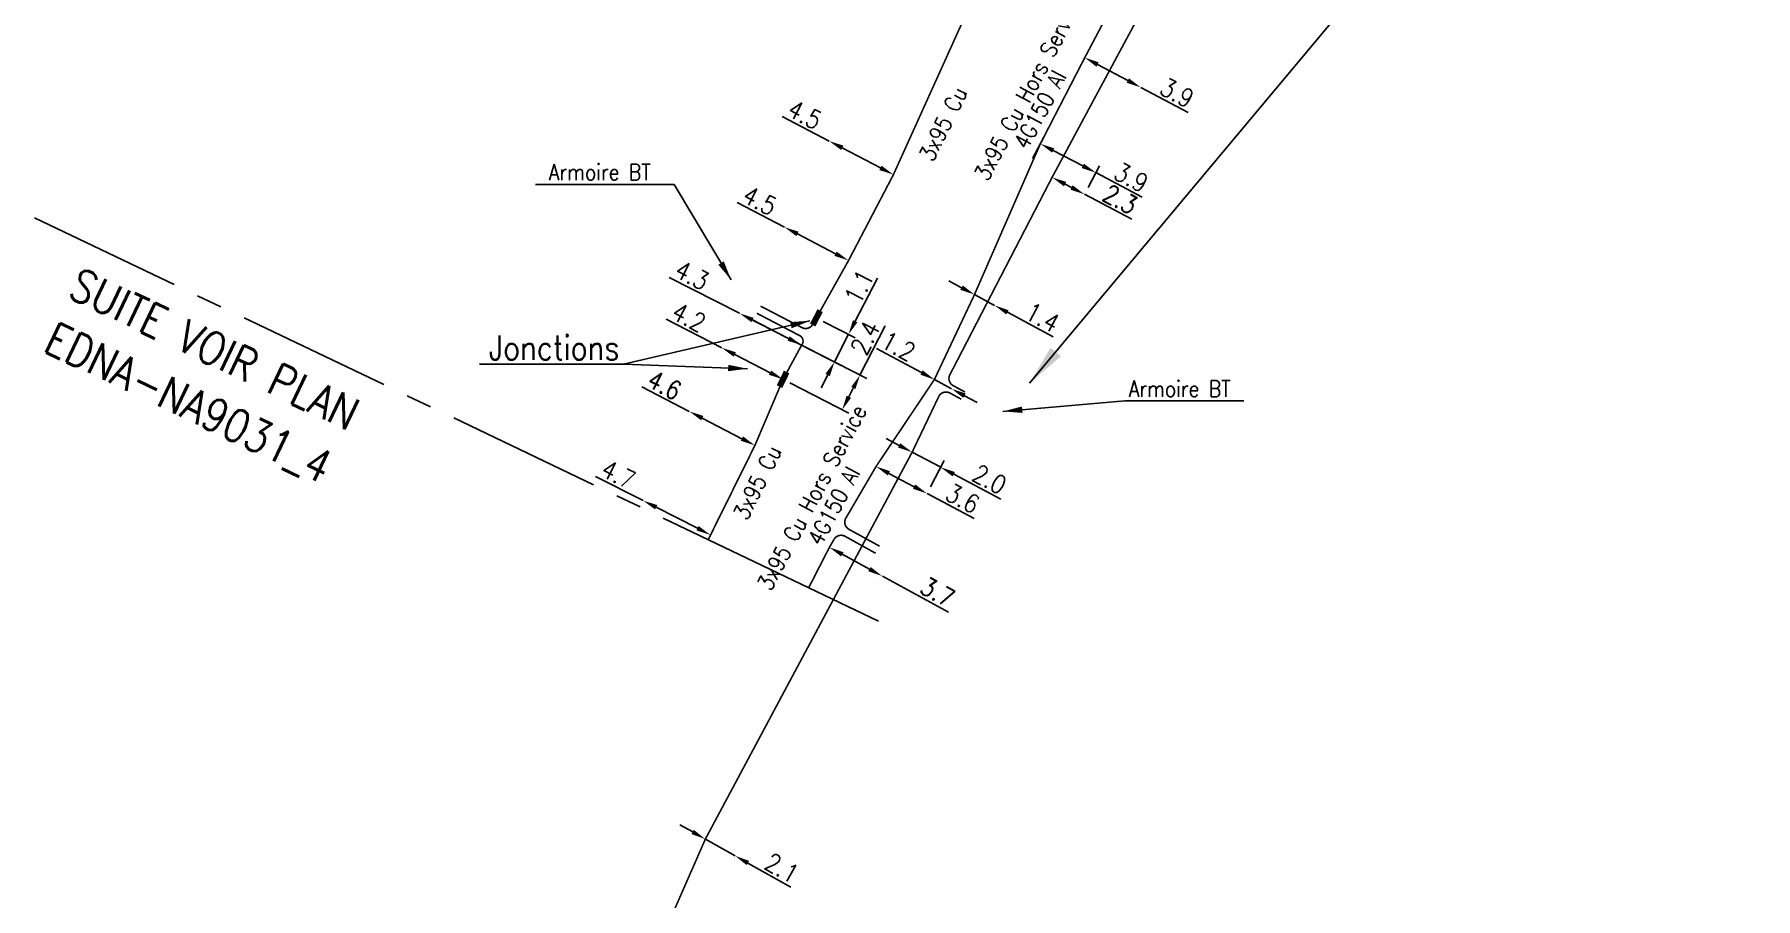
# Model space of a CAD drawing. Header units: millimetres. Extents: x 185001 to 186000, y 126997 to 128000.
# Drawn here: x 185607.3 to 185713.2, y 127240.3 to 127293.5 of the extents above; entities that cross this region are included whole.
import ezdxf
from ezdxf.enums import TextEntityAlignment as Align

# ---------------------------------------------------------------- set-up
doc = ezdxf.new("R2010")
doc.units = ezdxf.units.MM
doc.header["$PDMODE"] = 34
for name, pattern in [('B_ST_Al', [2000, 1000, 1000]), ('B_ST_Cu', [2000, 1000, 1000]), ('CENTER2', [28.575, 19.05, -3.175, 3.175, -3.175])]:
    doc.linetypes.add(name, pattern=pattern)
doc.layers.get('0').update_dxf_attribs({"linetype": 'CONTINUOUS'})
doc.layers.get('Defpoints').update_dxf_attribs({"linetype": 'CONTINUOUS'})
for name, color, linetype in [('B_110', 1, 'CONTINUOUS'), ('B_300', 7, 'CONTINUOUS'), ('B_420', 7, 'CONTINUOUS'), ('B_908', 252, 'CONTINUOUS'), ('B_930', 7, 'CONTINUOUS')]:
    doc.layers.add(name, color=color, linetype=linetype)
doc.styles.get("Standard").update_dxf_attribs({"font": 'romans.shx', "width": 0.85})
doc.linetypes.add('BT_HS', pattern='A,2,-1,["E",Standard,S=0.85,R=0,X=-0.27,Y=-0.4],-1', length=4)
doc.dimstyles.get("Standard").update_dxf_attribs({"dimtxt": 1.5, "dimasz": 1.2, "dimexe": 0.625, "dimexo": 0.625, "dimgap": 0.25, "dimtad": 1, "dimdec": 1, "dimzin": 0, "dimdsep": 46, "dimtxsty": 'Standard', "dimcen": -0.5, "dimadec": 0, "dimazin": 0, "dimtfac": 1, "dimtdec": 1, "dimtmove": 0, "dimatfit": 3, "dimfxl": 0, "dimtolj": 1, "dimtzin": 0, "dimarcsym": 0})

# ---------------------------------------------------------------- blocks, each defined once
blk = doc.blocks.new('*D190')
at = {"layer": 'B_110', "color": 0, "linetype": 'Continuous', "lineweight": -2, "transparency": 16777216}
for p, q in [((185656.21, 127286.9), (185653.31, 127288.42)), ((185659.36, 127285.26), (185657.01, 127286.48))]:
    blk.add_line(p, q, dxfattribs=at)
at = {"layer": 'B_110', "color": 0, "linetype": 'Continuous', "transparency": 16777216}
for points in [[(185657.08, 127286.62), (185656.94, 127286.35), (185656.21, 127286.9)], [(185659.43, 127285.39), (185659.29, 127285.12), (185660.16, 127284.84)]]:
    blk.add_solid(points, dxfattribs=at)
at = {"layer": 'Defpoints', "color": 0, "linetype": 'Continuous', "transparency": 16777216}
for p in [(185656.21, 127286.9), (185656.21, 127286.9), (185660.16, 127284.84)]:
    blk.add_point(p, dxfattribs=at)
at = {"layer": 'B_110', "color": 0, "linetype": 'Continuous', "transparency": 16777216, "insert": (185654.71, 127288.53), "char_height": 1.125, "attachment_point": 5, "rotation": 332.4394}
blk.add_mtext('\\A1;4.5', dxfattribs=at)
blk = doc.blocks.new('*D191')
at = {"layer": 'B_110', "color": 0, "linetype": 'Continuous', "lineweight": -2, "transparency": 16777216}
for p, q in [((185653.45, 127281.61), (185650.54, 127283.12)), ((185656.6, 127279.97), (185654.25, 127281.19))]:
    blk.add_line(p, q, dxfattribs=at)
at = {"layer": 'B_110', "color": 0, "linetype": 'Continuous', "transparency": 16777216}
for points in [[(185654.32, 127281.33), (185654.18, 127281.06), (185653.45, 127281.61)], [(185656.67, 127280.1), (185656.53, 127279.84), (185657.4, 127279.56)]]:
    blk.add_solid(points, dxfattribs=at)
at = {"layer": 'Defpoints', "color": 0, "linetype": 'Continuous', "transparency": 16777216}
for p in [(185653.45, 127281.61), (185653.45, 127281.61), (185657.4, 127279.56)]:
    blk.add_point(p, dxfattribs=at)
at = {"layer": 'B_110', "color": 0, "linetype": 'Continuous', "transparency": 16777216, "insert": (185651.94, 127283.24), "char_height": 1.125, "attachment_point": 5, "rotation": 332.5454}
blk.add_mtext('\\A1;4.5', dxfattribs=at)
blk = doc.blocks.new('*D192')
at = {"layer": 'B_110', "color": 0, "linetype": 'Continuous', "lineweight": -2, "transparency": 16777216}
for p, q in [((185650.69, 127276.31), (185646.37, 127278.52)), ((185653.71, 127274.76), (185651.49, 127275.9))]:
    blk.add_line(p, q, dxfattribs=at)
at = {"layer": 'B_110', "color": 0, "linetype": 'Continuous', "transparency": 16777216}
for points in [[(185651.56, 127276.03), (185651.42, 127275.77), (185650.69, 127276.31)], [(185653.78, 127274.89), (185653.64, 127274.63), (185654.51, 127274.35)]]:
    blk.add_solid(points, dxfattribs=at)
at = {"layer": 'Defpoints', "color": 0, "linetype": 'Continuous', "transparency": 16777216}
for p in [(185650.69, 127276.31), (185650.69, 127276.31), (185654.51, 127274.35)]:
    blk.add_point(p, dxfattribs=at)
at = {"layer": 'B_110', "color": 0, "linetype": 'Continuous', "transparency": 16777216, "insert": (185647.77, 127278.65), "char_height": 1.125, "attachment_point": 5, "rotation": 332.8868}
blk.add_mtext('\\A1;4.3', dxfattribs=at)
blk = doc.blocks.new('*D193')
at = {"layer": 'B_110', "color": 0, "linetype": 'Continuous', "lineweight": -2, "transparency": 16777216}
for p, q in [((185647.6, 127270.28), (185644.68, 127271.78)), ((185647.38, 127269.86), (185647.38, 127269.86)), ((185650.84, 127268.6), (185648.4, 127269.87)), ((185651.42, 127267.77), (185651.42, 127267.77))]:
    blk.add_line(p, q, dxfattribs=at)
at = {"layer": 'B_110', "color": 0, "linetype": 'Continuous', "transparency": 16777216}
for points in [[(185648.47, 127270), (185648.33, 127269.73), (185647.6, 127270.28)], [(185650.91, 127268.74), (185650.77, 127268.47), (185651.64, 127268.19)]]:
    blk.add_solid(points, dxfattribs=at)
at = {"layer": 'Defpoints', "color": 0, "linetype": 'Continuous', "transparency": 16777216}
for p in [(185647.6, 127270.28), (185647.6, 127270.28), (185651.64, 127268.19)]:
    blk.add_point(p, dxfattribs=at)
at = {"layer": 'B_110', "color": 0, "linetype": 'Continuous', "transparency": 16777216, "insert": (185646.08, 127271.9), "char_height": 1.125, "attachment_point": 5, "rotation": 332.6925}
blk.add_mtext('\\A1;4.6', dxfattribs=at)
blk = doc.blocks.new('*D194')
at = {"layer": 'B_110', "color": 0, "linetype": 'Continuous', "lineweight": -2, "transparency": 16777216}
for p, q in [((185657.81, 127275.82), (185659.17, 127278.47)), ((185651.1, 127276.1), (185656.94, 127273.11)), ((185655.84, 127275.81), (185657.81, 127274.8)), ((185656.53, 127273.32), (185657.4, 127275.02)), ((185656.12, 127272.52), (185655.71, 127271.72))]:
    blk.add_line(p, q, dxfattribs=at)
at = {"layer": 'B_110', "color": 0, "linetype": 'Continuous', "transparency": 16777216}
for points in [[(185657.67, 127275.89), (185657.94, 127275.75), (185657.4, 127275.02)], [(185655.98, 127272.59), (185656.25, 127272.45), (185656.53, 127273.32)]]:
    blk.add_solid(points, dxfattribs=at)
at = {"layer": 'Defpoints', "color": 0, "linetype": 'Continuous', "transparency": 16777216}
for p in [(185650.69, 127276.31), (185655.42, 127276.03), (185656.53, 127273.32)]:
    blk.add_point(p, dxfattribs=at)
at = {"layer": 'B_110', "color": 0, "linetype": 'Continuous', "transparency": 16777216, "insert": (185658.05, 127277.94), "char_height": 1.125, "attachment_point": 5, "rotation": 62.8868}
blk.add_mtext('\\A1;1.1', dxfattribs=at)
blk = doc.blocks.new('*D195')
at = {"layer": 'B_110', "color": 0, "linetype": 'Continuous', "lineweight": -2, "transparency": 16777216}
for p, q in [((185651.1, 127276.1), (185658.52, 127272.3)), ((185658.1, 127272.51), (185659.65, 127275.54)), ((185653.78, 127272.03), (185657.42, 127270.16)), ((185657.42, 127271.18), (185657.69, 127271.71))]:
    blk.add_line(p, q, dxfattribs=at)
at = {"layer": 'B_110', "color": 0, "linetype": 'Continuous', "transparency": 16777216}
for points in [[(185657.56, 127271.78), (185657.82, 127271.65), (185658.1, 127272.51)], [(185657.28, 127271.25), (185657.55, 127271.11), (185657.01, 127270.38)]]:
    blk.add_solid(points, dxfattribs=at)
at = {"layer": 'Defpoints', "color": 0, "linetype": 'Continuous', "transparency": 16777216}
for p in [(185650.69, 127276.31), (185653.36, 127272.24), (185658.1, 127272.51)]:
    blk.add_point(p, dxfattribs=at)
at = {"layer": 'B_110', "color": 0, "linetype": 'Continuous', "transparency": 16777216, "insert": (185658.43, 127274.8), "char_height": 1.125, "attachment_point": 5, "rotation": 62.8868}
blk.add_mtext('\\A1;2.4', dxfattribs=at)
blk = doc.blocks.new('B_300_03')
at = {"color": 0, "linetype": 'Continuous'}
blk.add_solid([(-0.5, 0.1875), (-0.5, -0.1875), (0.5, 0.1875), (0.5, -0.1875)], dxfattribs=at)
at = {"color": 0, "linetype": 'Continuous', "width": 0.75, "flags": 3}
for tag, p in [('DEF_LEG', (0, -4.25)), ('DEF_COUP', (0, -6.75)), ('DEF_TYPE', (0, -9.25))]:
    blk.add_attdef(tag, text='', height=1.2, dxfattribs=at).set_placement(p, align=Align.MIDDLE)
blk = doc.blocks.new('*D196')
at = {"layer": 'B_110', "color": 0, "linetype": 'Continuous', "lineweight": -2, "transparency": 16777216}
for p, q in [((185644.76, 127264.79), (185641.84, 127266.27)), ((185648.11, 127263.09), (185645.57, 127264.38))]:
    blk.add_line(p, q, dxfattribs=at)
at = {"layer": 'B_110', "color": 0, "linetype": 'Continuous', "transparency": 16777216}
for points in [[(185645.63, 127264.52), (185645.5, 127264.25), (185644.76, 127264.79)], [(185648.17, 127263.23), (185648.04, 127262.96), (185648.91, 127262.68)]]:
    blk.add_solid(points, dxfattribs=at)
at = {"layer": 'Defpoints', "color": 0, "linetype": 'Continuous', "transparency": 16777216}
for p in [(185644.76, 127264.79), (185644.76, 127264.79), (185648.91, 127262.68)]:
    blk.add_point(p, dxfattribs=at)
at = {"layer": 'B_110', "color": 0, "linetype": 'Continuous', "transparency": 16777216, "insert": (185643.24, 127266.4), "char_height": 1.125, "attachment_point": 5, "rotation": 333.0829}
blk.add_mtext('\\A1;4.7', dxfattribs=at)
blk = doc.blocks.new('*D201')
at = {"layer": 'B_110', "color": 0, "linetype": 'Continuous', "lineweight": -2, "transparency": 16777216}
for p, q in [((185649.6, 127274.19), (185646.18, 127275.94)), ((185652.57, 127272.66), (185650.4, 127273.78))]:
    blk.add_line(p, q, dxfattribs=at)
at = {"layer": 'B_110', "color": 0, "linetype": 'Continuous', "transparency": 16777216}
for points in [[(185650.47, 127273.91), (185650.33, 127273.64), (185649.6, 127274.19)], [(185652.64, 127272.79), (185652.5, 127272.53), (185653.37, 127272.25)]]:
    blk.add_solid(points, dxfattribs=at)
at = {"layer": 'Defpoints', "color": 0, "linetype": 'Continuous', "transparency": 16777216}
for p in [(185649.6, 127274.19), (185653.37, 127272.25), (185653.37, 127272.25)]:
    blk.add_point(p, dxfattribs=at)
at = {"layer": 'B_110', "color": 0, "linetype": 'Continuous', "transparency": 16777216, "insert": (185647.58, 127276.07), "char_height": 1.125, "attachment_point": 5, "rotation": 332.7783}
blk.add_mtext('\\A1;4.2', dxfattribs=at)
blk = doc.blocks.new('*D464')
at = {"layer": 'B_110', "color": 0, "linetype": 'Continuous', "lineweight": -2, "transparency": 16777216}
for p, q in [((185670.14, 127285.09), (185670.14, 127285.09)), ((185670.72, 127284.25), (185671.12, 127284.04)), ((185671.91, 127283.63), (185674.82, 127282.1))]:
    blk.add_line(p, q, dxfattribs=at)
at = {"layer": 'B_110', "color": 0, "linetype": 'Continuous', "transparency": 16777216}
for points in [[(185670.79, 127284.39), (185670.65, 127284.12), (185669.92, 127284.67)], [(185671.19, 127284.18), (185671.05, 127283.91), (185671.91, 127283.63)]]:
    blk.add_solid(points, dxfattribs=at)
at = {"layer": 'Defpoints', "color": 0, "linetype": 'Continuous', "transparency": 16777216}
for p in [(185669.92, 127284.67), (185671.91, 127283.63), (185671.91, 127283.63)]:
    blk.add_point(p, dxfattribs=at)
at = {"layer": 'B_110', "color": 0, "linetype": 'Continuous', "transparency": 16777216, "insert": (185674.11, 127283.32), "char_height": 1.125, "attachment_point": 5, "rotation": 332.2558}
blk.add_mtext('\\A1;2.3', dxfattribs=at)
blk = doc.blocks.new('*D465')
at = {"layer": 'B_110', "color": 0, "linetype": 'Continuous', "lineweight": -2, "transparency": 16777216}
for p, q in [((185660.51, 127268.19), (185659.71, 127268.61)), ((185661.31, 127267.77), (185663.07, 127266.84)), ((185662.45, 127265.65), (185663.29, 127267.25)), ((185663.87, 127266.42), (185666.77, 127264.89))]:
    blk.add_line(p, q, dxfattribs=at)
at = {"layer": 'B_110', "color": 0, "linetype": 'Continuous', "transparency": 16777216}
for points in [[(185660.58, 127268.32), (185660.44, 127268.06), (185661.31, 127267.77)], [(185663.94, 127266.55), (185663.8, 127266.28), (185663.07, 127266.84)]]:
    blk.add_solid(points, dxfattribs=at)
at = {"layer": 'Defpoints', "color": 0, "linetype": 'Continuous', "transparency": 16777216}
for p in [(185661.31, 127267.77), (185663.07, 127266.84), (185662.23, 127265.23)]:
    blk.add_point(p, dxfattribs=at)
at = {"layer": 'B_110', "color": 0, "linetype": 'Continuous', "transparency": 16777216, "insert": (185666.07, 127266.1), "char_height": 1.125, "attachment_point": 5, "rotation": 332.1566}
blk.add_mtext('\\A1;2.0', dxfattribs=at)
blk = doc.blocks.new('*D468')
at = {"layer": 'B_110', "color": 0, "linetype": 'Continuous', "lineweight": -2, "transparency": 16777216}
for p, q in [((185647.81, 127244.42), (185647.02, 127244.86)), ((185648.59, 127243.98), (185650.42, 127242.95)), ((185651.21, 127242.51), (185653.85, 127241.03))]:
    blk.add_line(p, q, dxfattribs=at)
at = {"layer": 'B_110', "color": 0, "linetype": 'Continuous', "transparency": 16777216}
for points in [[(185647.88, 127244.55), (185647.73, 127244.29), (185648.59, 127243.98)], [(185651.28, 127242.64), (185651.13, 127242.38), (185650.42, 127242.95)]]:
    blk.add_solid(points, dxfattribs=at)
at = {"layer": 'Defpoints', "color": 0, "linetype": 'Continuous', "transparency": 16777216}
for p in [(185648.59, 127243.98), (185650.42, 127242.95), (185650.42, 127242.95)]:
    blk.add_point(p, dxfattribs=at)
at = {"layer": 'B_110', "color": 0, "linetype": 'Continuous', "transparency": 16777216, "insert": (185653.3, 127242.2), "char_height": 1.125, "attachment_point": 5, "rotation": 330.6983}
blk.add_mtext('\\A1;2.1', dxfattribs=at)
blk = doc.blocks.new('*D523')
at = {"layer": 'B_908', "color": 0, "linetype": 'Continuous', "lineweight": -2, "transparency": 16777216}
for p, q in [((185672.72, 127291.61), (185674.58, 127290.62)), ((185675.37, 127290.2), (185678.29, 127288.66))]:
    blk.add_line(p, q, dxfattribs=at)
at = {"layer": 'B_908', "color": 0, "linetype": 'Continuous', "transparency": 16777216}
for points in [[(185672.79, 127291.74), (185672.65, 127291.47), (185671.93, 127292.03)], [(185674.65, 127290.76), (185674.51, 127290.49), (185675.37, 127290.2)]]:
    blk.add_solid(points, dxfattribs=at)
at = {"layer": 'Defpoints', "color": 0, "linetype": 'Continuous', "transparency": 16777216}
for p in [(185671.93, 127292.03), (185675.37, 127290.2), (185675.37, 127290.2)]:
    blk.add_point(p, dxfattribs=at)
at = {"layer": 'B_908', "color": 0, "linetype": 'Continuous', "transparency": 16777216, "insert": (185677.61, 127289.87), "char_height": 1.125, "attachment_point": 5, "rotation": 332.1321}
blk.add_mtext('\\A1;3.9', dxfattribs=at)
blk = doc.blocks.new('*D524')
at = {"layer": 'B_908', "color": 0, "linetype": 'Continuous', "lineweight": -2, "transparency": 16777216}
for p, q in [((185668.72, 127285.82), (185669.41, 127287.15)), ((185669.99, 127286.32), (185671.81, 127285.37)), ((185672.13, 127284.04), (185672.83, 127285.37)), ((185672.61, 127284.96), (185675.47, 127283.46))]:
    blk.add_line(p, q, dxfattribs=at)
at = {"layer": 'B_908', "color": 0, "linetype": 'Continuous', "transparency": 16777216}
for points in [[(185670.06, 127286.45), (185669.92, 127286.19), (185669.2, 127286.74)], [(185671.88, 127285.51), (185671.74, 127285.24), (185672.61, 127284.96)]]:
    blk.add_solid(points, dxfattribs=at)
at = {"layer": 'Defpoints', "color": 0, "linetype": 'Continuous', "transparency": 16777216}
for p in [(185668.5, 127285.41), (185672.61, 127284.96), (185671.91, 127283.63)]:
    blk.add_point(p, dxfattribs=at)
at = {"layer": 'B_908', "color": 0, "linetype": 'Continuous', "transparency": 16777216, "insert": (185674.79, 127284.66), "char_height": 1.125, "attachment_point": 5, "rotation": 332.4099}
blk.add_mtext('\\A1;3.9', dxfattribs=at)
blk = doc.blocks.new('*D525')
at = {"layer": 'B_908', "color": 0, "linetype": 'Continuous', "lineweight": -2, "transparency": 16777216}
for p, q in [((185664.35, 127277.88), (185663.56, 127278.31)), ((185665.15, 127277.46), (185666.38, 127276.8)), ((185667.17, 127276.37), (185669.98, 127274.86))]:
    blk.add_line(p, q, dxfattribs=at)
at = {"layer": 'B_908', "color": 0, "linetype": 'Continuous', "transparency": 16777216}
for points in [[(185664.43, 127278.02), (185664.28, 127277.75), (185665.15, 127277.46)], [(185667.24, 127276.5), (185667.1, 127276.24), (185666.38, 127276.8)]]:
    blk.add_solid(points, dxfattribs=at)
at = {"layer": 'Defpoints', "color": 0, "linetype": 'Continuous', "transparency": 16777216}
for p in [(185665.15, 127277.46), (185666.38, 127276.8), (185666.38, 127276.8)]:
    blk.add_point(p, dxfattribs=at)
at = {"layer": 'B_908', "color": 0, "linetype": 'Continuous', "transparency": 16777216, "insert": (185669.33, 127276.06), "char_height": 1.125, "attachment_point": 5, "rotation": 331.7161}
blk.add_mtext('\\A1;1.4', dxfattribs=at)
blk = doc.blocks.new('*D526')
at = {"layer": 'B_908', "color": 0, "linetype": 'Continuous', "lineweight": -2, "transparency": 16777216}
for p, q in [((185661.89, 127272.67), (185659.12, 127274.15)), ((185663.74, 127271.67), (185662.68, 127272.24)), ((185664.53, 127271.24), (185665.32, 127270.82))]:
    blk.add_line(p, q, dxfattribs=at)
at = {"layer": 'B_908', "color": 0, "linetype": 'Continuous', "transparency": 16777216}
for points in [[(185661.96, 127272.8), (185661.82, 127272.53), (185662.68, 127272.24)], [(185664.6, 127271.38), (185664.46, 127271.11), (185663.74, 127271.67)]]:
    blk.add_solid(points, dxfattribs=at)
at = {"layer": 'Defpoints', "color": 0, "linetype": 'Continuous', "transparency": 16777216}
for p in [(185662.68, 127272.24), (185663.74, 127271.67), (185663.74, 127271.67)]:
    blk.add_point(p, dxfattribs=at)
at = {"layer": 'B_908', "color": 0, "linetype": 'Continuous', "transparency": 16777216, "insert": (185660.47, 127274.28), "char_height": 1.125, "attachment_point": 5, "rotation": 331.7161}
blk.add_mtext('\\A1;1.2', dxfattribs=at)
blk = doc.blocks.new('*D527')
at = {"layer": 'B_908', "color": 0, "linetype": 'Continuous', "lineweight": -2, "transparency": 16777216}
for p, q in [((185659.88, 127266.47), (185661.43, 127265.65)), ((185662.23, 127265.23), (185665.13, 127263.7))]:
    blk.add_line(p, q, dxfattribs=at)
at = {"layer": 'B_908', "color": 0, "linetype": 'Continuous', "transparency": 16777216}
for points in [[(185659.95, 127266.6), (185659.81, 127266.34), (185659.09, 127266.89)], [(185661.5, 127265.79), (185661.36, 127265.52), (185662.23, 127265.23)]]:
    blk.add_solid(points, dxfattribs=at)
at = {"layer": 'Defpoints', "color": 0, "linetype": 'Continuous', "transparency": 16777216}
for p in [(185659.09, 127266.89), (185662.23, 127265.23), (185662.23, 127265.23)]:
    blk.add_point(p, dxfattribs=at)
at = {"layer": 'B_908', "color": 0, "linetype": 'Continuous', "transparency": 16777216, "insert": (185664.42, 127264.92), "char_height": 1.125, "attachment_point": 5, "rotation": 332.1616}
blk.add_mtext('\\A1;3.6', dxfattribs=at)
blk = doc.blocks.new('*D528')
at = {"layer": 'B_908', "color": 0, "linetype": 'Continuous', "lineweight": -2, "transparency": 16777216}
for p, q in [((185656, 127261.51), (185656, 127261.51)), ((185657.01, 127261.49), (185658.68, 127260.58)), ((185659.25, 127259.74), (185659.25, 127259.74)), ((185659.48, 127260.15), (185663.55, 127257.94))]:
    blk.add_line(p, q, dxfattribs=at)
at = {"layer": 'B_908', "color": 0, "linetype": 'Continuous', "transparency": 16777216}
for points in [[(185657.09, 127261.62), (185656.94, 127261.36), (185656.22, 127261.92)], [(185658.76, 127260.71), (185658.61, 127260.45), (185659.48, 127260.15)]]:
    blk.add_solid(points, dxfattribs=at)
at = {"layer": 'Defpoints', "color": 0, "linetype": 'Continuous', "transparency": 16777216}
for p in [(185656.22, 127261.92), (185656.23, 127261.92), (185659.48, 127260.15)]:
    blk.add_point(p, dxfattribs=at)
at = {"layer": 'B_908', "color": 0, "linetype": 'Continuous', "transparency": 16777216, "insert": (185662.87, 127259.17), "char_height": 1.125, "attachment_point": 5, "rotation": 331.5181}
blk.add_mtext('\\A1;3.7', dxfattribs=at)

msp = doc.modelspace()

# ---------------------------------------------------------------- linework, layer by layer
at = {"layer": 'B_110', "linetype": 'B_ST_Cu', "const_width": 0.1, "flags": 128}
for points in [[(185651.99, 127276.75), (185654.53, 127275.43, 0.400321), (185655.19, 127275.62), (185655.42, 127276.03), (185657.4, 127279.56), (185660.16, 127284.84), (185664.78, 127295.05), (185665.45, 127297.09), (185665.69, 127298.63), (185665.54, 127300.24), (185665.27, 127302.51), (185664.67, 127303.85), (185663.66, 127304.67), (185662.2, 127305.52, 0.414214), (185661.53, 127305.3), (185661.44, 127305.12)], [(185648.77, 127262.4), (185651.64, 127268.19), (185653.37, 127272.25), (185654.51, 127274.35), (185654.51, 127274.35, 0.511523), (185654.35, 127274.96), (185651.76, 127276.31)]]:
    msp.add_lwpolyline(points, format="xyb", dxfattribs=at)
at = {"layer": 'B_110', "linetype": 'B_ST_Al', "const_width": 0.1, "flags": 128}
for points in [[(185664.56, 127271.47), (185663.84, 127271.86, -0.409175), (185663.63, 127272.53), (185669.92, 127284.67), (185678.48, 127300.58), (185680.06, 127303.84, -0.414214), (185680.73, 127304.06), (185680.93, 127303.95), (185682.86, 127302.95, -0.41299), (185683.5, 127300.93), (185683.47, 127300.88)], [(185664.33, 127271.03), (185663.63, 127271.41, 0.41927), (185662.95, 127271.2), (185661.31, 127267.77), (185648.59, 127243.98), (185642.97, 127231.17), (185640.67, 127225.81, 0.414214), (185640.93, 127225.15), (185641.74, 127224.8)]]:
    msp.add_lwpolyline(points, format="xyb", dxfattribs=at)
at = {"layer": 'B_908', "linetype": 'BT_HS', "const_width": 0.1}
for points in [[(185682.27, 127301.5), (185682.21, 127301.38, 0.413605), (185681.99, 127302.05), (185678.84, 127303.72, 0.296981), (185678.84, 127303.72), (185677.23, 127302.26, 0.869203), (185677.23, 127302.26), (185674.65, 127297.18), (185671.93, 127292.03), (185669.2, 127286.74), (185665.14, 127277.45, 26.526778), (185665.14, 127277.45), (185662.68, 127272.24, -0.045016), (185662.68, 127272.24), (185659.09, 127266.89, 0.036104), (185659.09, 127266.89), (185657.23, 127263.71, 0.414214), (185657.42, 127263.03), (185659.31, 127261.99)], [(185659.07, 127261.55), (185657.18, 127262.6, 0.414214), (185656.5, 127262.4), (185656.22, 127261.92, -12.996986), (185656.22, 127261.92), (185654.95, 127259.44)]]:
    msp.add_lwpolyline(points, format="xyb", dxfattribs=at)
at = {"layer": 'B_930', "linetype": 'CENTER2', "ltscale": 0.5}
msp.add_lwpolyline([(185607.32, 127282.18), (185648.79, 127262.39), (185654.95, 127259.44), (185659.25, 127257.39)], dxfattribs=at)

# ---------------------------------------------------------------- block references
at = {"layer": 'B_300'}
for p, rotation in [((185655.42, 127276.03), 62.65407536658925), ((185653.37, 127272.25), 64.02183008868339)]:
    msp.add_blockref('B_300_03', p, dxfattribs=dict(at, rotation=rotation))

# ---------------------------------------------------------------- texts
at = {"layer": 'B_110', "linetype": 'B_ST_Al', "width": 0.85}
for s, rotation, p in [('4G150 Al', 61.9912, (185669.18, 127288.84)), ('3x95 Cu', 63.5536, (185651.79, 127265.91)), ('4G150 Al', 62.0349, (185656.49, 127264.47))]:
    msp.add_text(s, height=1, rotation=rotation, dxfattribs=at).set_placement(p, align=Align.MIDDLE)
at = {"layer": 'B_110', "linetype": 'B_ST_Cu', "width": 0.85}
msp.add_text('3x95 Cu', height=1, rotation=63.5536, dxfattribs=at).set_placement((185663.22, 127287.96), align=Align.MIDDLE)
at = {"layer": 'B_110', "linetype": 'Continuous', "char_height": 1}
for insert, attachment_point in [((185645.23, 127284.99), 6), ((185674.64, 127271.67), 4)]:
    msp.add_mtext('Armoire BT', dxfattribs=dict(at, insert=insert, attachment_point=attachment_point))
at = {"layer": 'B_300', "linetype": 'Continuous', "insert": (185643.31, 127274.19), "char_height": 1.5, "attachment_point": 6}
msp.add_mtext('Jonctions', dxfattribs=at)
at = {"layer": 'B_908', "linetype": 'BT_HS', "width": 0.85}
for p in [(185668.47, 127290.2), (185655.12, 127265)]:
    msp.add_text('3x95 Cu Hors Service', height=1, rotation=61.9912, dxfattribs=at).set_placement(p, align=Align.MIDDLE)
at = {"layer": 'B_930', "width": 0.85}
for s, p in [('SUITE VOIR PLAN', (185617.95, 127273.21)), ('EDNA-NA9031_4', (185616.38, 127269.92))]:
    msp.add_text(s, height=2, rotation=334.4836, dxfattribs=at).set_placement(p, align=Align.CENTER)

# ---------------------------------------------------------------- dimensions: what is measured, and where the dimension line sits
at = {"layer": 'B_110', "linetype": 'Continuous'}
for base, p1, p2, angle, override, picture, middle in [((185656.21, 127286.9), (185660.16, 127284.84), (185656.21, 127286.9), 332.4394, {"dimscale": 0.75, "dimtxt": 1.5}, '*D190', (185654.36, 127287.87)), ((185671.914, 127283.626), (185669.92267, 127284.67343), (185671.914, 127283.626), 152.25582, {"dimscale": 0.75, "dimtxt": 1.5, "dimlfac": 1, "dimlunit": 2}, '*D464', (185673.76309, 127282.65339)), ((185653.45, 127281.61), (185657.4, 127279.56), (185653.45, 127281.61), 332.5454, {"dimscale": 0.75, "dimtxt": 1.5}, '*D191', (185651.6, 127282.57)), ((185650.69, 127276.31), (185654.51, 127274.35), (185650.69, 127276.31), 332.8868, {"dimscale": 0.75, "dimtxt": 1.5}, '*D192', (185647.43, 127277.98)), ((185653.37, 127272.25), (185649.6, 127274.19), (185653.37, 127272.25), 152.7783, {"dimscale": 0.75, "dimtxt": 1.5}, '*D201', (185647.24, 127275.4)), ((185658.1, 127272.51), (185653.36, 127272.24), (185650.69, 127276.31), 242.8868, {"dimscale": 0.75, "dimtxt": 1.5}, '*D195', (185659.1, 127274.46)), ((185647.6, 127270.28), (185651.64, 127268.19), (185647.6, 127270.28), 332.6925, {"dimscale": 0.75, "dimtxt": 1.5}, '*D193', (185645.74, 127271.24)), ((185663.07, 127266.84), (185661.31, 127267.77), (185662.23, 127265.23), 152.1566, {"dimscale": 0.75}, '*D465', (185665.72, 127265.44)), ((185644.76, 127264.79), (185648.91, 127262.68), (185644.76, 127264.79), 333.0829, {"dimscale": 0.75, "dimtxt": 1.5}, '*D196', (185642.9, 127265.73)), ((185650.42, 127242.95), (185648.59, 127243.98), (185650.42, 127242.95), 150.6983, {"dimscale": 0.75, "dimtxt": 1.5, "dimlfac": 1, "dimlunit": 2}, '*D468', (185652.94, 127241.54))]:
    dim = msp.add_linear_dim(base=base, p1=p1, p2=p2, angle=angle, dimstyle='Standard', override=override, dxfattribs=at)
    dim.commit()
    dim.dimension.update_dxf_attribs({"geometry": picture, "text_midpoint": middle, "dimtype": 160})
dim = msp.add_linear_dim(base=(185656.53, 127273.32), p1=(185655.42, 127276.03), p2=(185650.69, 127276.31), angle=62.8868, text='1.1', dimstyle='Standard', override={"dimscale": 0.75, "dimtxt": 1.5}, dxfattribs=at)
dim.commit()
dim.dimension.update_dxf_attribs({"geometry": '*D194', "text_midpoint": (185658.72, 127277.6), "dimtype": 160})
at = {"layer": 'B_908', "linetype": 'Continuous'}
for base, p1, p2, angle, picture, middle in [((185675.37, 127290.2), (185671.93, 127292.03), (185675.37, 127290.2), 152.1321, '*D523', (185677.26, 127289.21)), ((185672.6087, 127284.9555), (185668.5018, 127285.4091), (185671.914, 127283.626), 152.4099, '*D524', (185674.4403, 127283.9984)), ((185666.38, 127276.8), (185665.15, 127277.46), (185666.38, 127276.8), 151.7161, '*D525', (185668.97, 127275.4)), ((185663.74, 127271.67), (185662.68, 127272.24), (185663.74, 127271.67), 151.7161, '*D526', (185660.11, 127273.62)), ((185662.23, 127265.23), (185659.09, 127266.89), (185662.23, 127265.23), 152.1616, '*D527', (185664.07, 127264.26)), ((185656.22, 127261.92), (185659.48, 127260.15), (185656.23, 127261.92), 331.5181, '*D528', (185662.51, 127258.51))]:
    dim = msp.add_linear_dim(base=base, p1=p1, p2=p2, angle=angle, dimstyle='Standard', override={"dimscale": 0.75, "dimtxt": 1.5}, dxfattribs=at)
    dim.commit()
    dim.dimension.update_dxf_attribs({"geometry": picture, "text_midpoint": middle, "dimtype": 160})

# ---------------------------------------------------------------- leaders
at = {"layer": 'B_110', "linetype": 'Continuous', "annotation_type": 0, "has_hookline": 1, "text_width": 7.08}
for points, hookline_direction in [([(185650.17, 127278.37), (185646.68, 127284.24), (185645.48, 127284.24)], 1), ([(185666.89, 127270.28), (185674.39, 127270.92)], 0)]:
    msp.add_leader(points, dimstyle='Standard', dxfattribs=dict(at, hookline_direction=hookline_direction))
at = {"layer": 'B_300', "linetype": 'Continuous'}
msp.add_leader([(185655.02, 127275.85), (185643.56, 127273.19)], dimstyle='Standard', dxfattribs=at)
at = {"layer": 'B_300', "linetype": 'Continuous', "annotation_type": 0, "has_hookline": 1, "hookline_direction": 1, "text_width": 8.62}
msp.add_leader([(185651.19, 127272.9), (185643.56, 127273.19)], dimstyle='Standard', dxfattribs=at)
at = {"layer": 'B_420'}
msp.add_leader([(185668.54, 127272.01), (185713.2, 127325.4)], dimstyle='Standard', override={"dimasz": 2.5, "dimgap": -0.63, "dimtad": 0}, dxfattribs=at)

doc.saveas('drawing.dxf')
